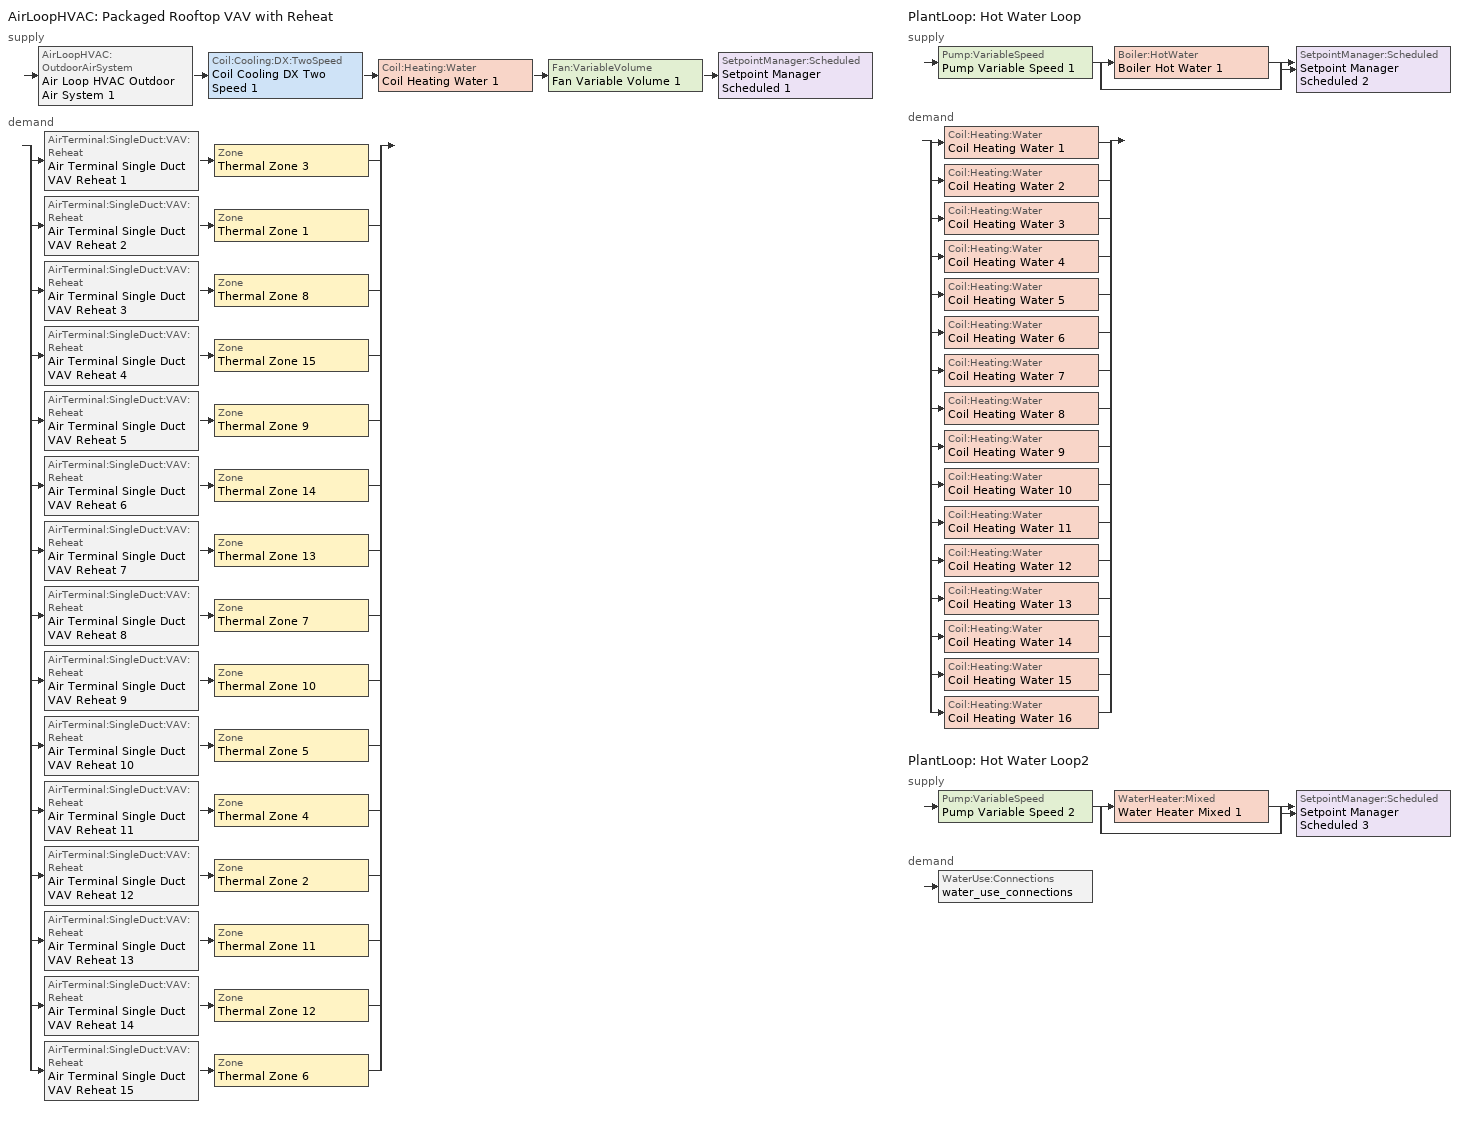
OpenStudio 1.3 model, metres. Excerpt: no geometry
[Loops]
AirLoopHVAC 'Packaged Rooftop VAV with Reheat'
 supply: AirLoopHVAC:OutdoorAirSystem 'Air Loop HVAC Outdoor Air System 1' > Coil:Cooling:DX:TwoSpeed 'Coil Cooling DX Two Speed 1' > Coil:Heating:Water 'Coil Heating Water 1' > Fan:VariableVolume 'Fan Variable Volume 1' > SetpointManager:Scheduled 'Setpoint Manager Scheduled 1'
 demand: split
  | AirTerminal:SingleDuct:VAV:Reheat 'Air Terminal Single Duct VAV Reheat 1' > Zone 'Thermal Zone 3'
  | AirTerminal:SingleDuct:VAV:Reheat 'Air Terminal Single Duct VAV Reheat 2' > Zone 'Thermal Zone 1'
  | AirTerminal:SingleDuct:VAV:Reheat 'Air Terminal Single Duct VAV Reheat 3' > Zone 'Thermal Zone 8'
  | AirTerminal:SingleDuct:VAV:Reheat 'Air Terminal Single Duct VAV Reheat 4' > Zone 'Thermal Zone 15'
  | AirTerminal:SingleDuct:VAV:Reheat 'Air Terminal Single Duct VAV Reheat 5' > Zone 'Thermal Zone 9'
  | AirTerminal:SingleDuct:VAV:Reheat 'Air Terminal Single Duct VAV Reheat 6' > Zone 'Thermal Zone 14'
  | AirTerminal:SingleDuct:VAV:Reheat 'Air Terminal Single Duct VAV Reheat 7' > Zone 'Thermal Zone 13'
  | AirTerminal:SingleDuct:VAV:Reheat 'Air Terminal Single Duct VAV Reheat 8' > Zone 'Thermal Zone 7'
  | AirTerminal:SingleDuct:VAV:Reheat 'Air Terminal Single Duct VAV Reheat 9' > Zone 'Thermal Zone 10'
  | AirTerminal:SingleDuct:VAV:Reheat 'Air Terminal Single Duct VAV Reheat 10' > Zone 'Thermal Zone 5'
  | AirTerminal:SingleDuct:VAV:Reheat 'Air Terminal Single Duct VAV Reheat 11' > Zone 'Thermal Zone 4'
  | AirTerminal:SingleDuct:VAV:Reheat 'Air Terminal Single Duct VAV Reheat 12' > Zone 'Thermal Zone 2'
  | AirTerminal:SingleDuct:VAV:Reheat 'Air Terminal Single Duct VAV Reheat 13' > Zone 'Thermal Zone 11'
  | AirTerminal:SingleDuct:VAV:Reheat 'Air Terminal Single Duct VAV Reheat 14' > Zone 'Thermal Zone 12'
  | AirTerminal:SingleDuct:VAV:Reheat 'Air Terminal Single Duct VAV Reheat 15' > Zone 'Thermal Zone 6'
PlantLoop 'Hot Water Loop'
 supply: Pump:VariableSpeed 'Pump Variable Speed 1' > split
  | Boiler:HotWater 'Boiler Hot Water 1'
  | bypass
  join > SetpointManager:Scheduled 'Setpoint Manager Scheduled 2'
 demand: split
  | Coil:Heating:Water 'Coil Heating Water 1'
  | Coil:Heating:Water 'Coil Heating Water 2'
  | Coil:Heating:Water 'Coil Heating Water 3'
  | Coil:Heating:Water 'Coil Heating Water 4'
  | Coil:Heating:Water 'Coil Heating Water 5'
  | Coil:Heating:Water 'Coil Heating Water 6'
  | Coil:Heating:Water 'Coil Heating Water 7'
  | Coil:Heating:Water 'Coil Heating Water 8'
  | Coil:Heating:Water 'Coil Heating Water 9'
  | Coil:Heating:Water 'Coil Heating Water 10'
  | Coil:Heating:Water 'Coil Heating Water 11'
  | Coil:Heating:Water 'Coil Heating Water 12'
  | Coil:Heating:Water 'Coil Heating Water 13'
  | Coil:Heating:Water 'Coil Heating Water 14'
  | Coil:Heating:Water 'Coil Heating Water 15'
  | Coil:Heating:Water 'Coil Heating Water 16'
PlantLoop 'Hot Water Loop2'
 supply: Pump:VariableSpeed 'Pump Variable Speed 2' > split
  | WaterHeater:Mixed 'Water Heater Mixed 1'
  | bypass
  join > SetpointManager:Scheduled 'Setpoint Manager Scheduled 3'
 demand: WaterUse:Connections 'water_use_connections'
[Sizing:Zone] Zone Cooling Design Supply Air Temperature {C}=14; Zone Heating Design Supply Air Temperature {C}=40; Zone Cooling Design Supply Air Humidity Ratio {kg-H2O/kg-air}=0.0085; Zone Heating Design Supply Air Humidity Ratio {kg-H2O/kg-air}=0.008; Cooling Design Air Flow Method=DesignDay; Heating Design Air Flow Method=DesignDay
Thermal Zone 1; Thermal Zone 2; Thermal Zone 3; Thermal Zone 4; Thermal Zone 5; Thermal Zone 6; Thermal Zone 7; Thermal Zone 8; Thermal Zone 9; Thermal Zone 10; Thermal Zone 11; Thermal Zone 12; Thermal Zone 13; Thermal Zone 14; Thermal Zone 15
[Zone equipment]
Thermal Zone 1: Air Terminal Single Duct VAV Reheat 2
Thermal Zone 2: Air Terminal Single Duct VAV Reheat 12
Thermal Zone 3: Air Terminal Single Duct VAV Reheat 1
Thermal Zone 4: Air Terminal Single Duct VAV Reheat 11
Thermal Zone 5: Air Terminal Single Duct VAV Reheat 10
Thermal Zone 6: Air Terminal Single Duct VAV Reheat 15
Thermal Zone 7: Air Terminal Single Duct VAV Reheat 8
Thermal Zone 8: Air Terminal Single Duct VAV Reheat 3
Thermal Zone 9: Air Terminal Single Duct VAV Reheat 5
Thermal Zone 10: Air Terminal Single Duct VAV Reheat 9
Thermal Zone 11: Air Terminal Single Duct VAV Reheat 13
Thermal Zone 12: Air Terminal Single Duct VAV Reheat 14
Thermal Zone 13: Air Terminal Single Duct VAV Reheat 7
Thermal Zone 14: Air Terminal Single Duct VAV Reheat 6
Thermal Zone 15: Air Terminal Single Duct VAV Reheat 4
[AirLoopHVAC]
Packaged Rooftop VAV with Reheat: Design Supply Air Flow Rate {m3/s}=AutoSize
[Sizing:System]
Packaged Rooftop VAV with Reheat: Type of Load to Size On=Sensible; Design Outdoor Air Flow Rate {m3/s}=Autosize; Minimum System Air Flow Ratio=0.3; Preheat Design Temperature {C}=7; Preheat Design Humidity Ratio {kg-H2O/kg-Air}=0.008; Precool Design Temperature {C}=12.8; Precool Design Humidity Ratio {kg-H2O/kg-Air}=0.008; Central Cooling Design Supply Air Temperature {C}=12.8; Central Heating Design Supply Air Temperature {C}=12.8; Sizing Option=NonCoincident; 100% Outdoor Air in Cooling=Yes; 100% Outdoor Air in Heating=Yes; Central Cooling Design Supply Air Humidity Ratio {kg-H2O/kg-Air}=0.0085; Central Heating Design Supply Air Humidity Ratio {kg-H2O/kg-Air}=0.008; Cooling Design Air Flow Method=DesignDay; Cooling Design Air Flow Rate {m3/s}=0; Heating Design Air Flow Method=DesignDay; Heating Design Air Flow Rate {m3/s}=0; System Outdoor Air Method=ZoneSum
[Fan:VariableVolume]
Fan Variable Volume 1: Availability Schedule=Always On Discrete; Fan Efficiency=0.5; Pressure Rise {Pa}=500; Maximum Flow Rate {m3/s}=Autosize; Fan Power Minimum Flow Rate Input Method=FixedFlowRate; Fan Power Minimum Flow Fraction=0; Fan Power Minimum Air Flow Rate {m3/s}=0; Motor Efficiency=0.93; Motor In Airstream Fraction=1; Fan Power Coefficient 1=0.0407599; Fan Power Coefficient 2=0.088045; Fan Power Coefficient 3=-0.0729261; Fan Power Coefficient 4=0.94374; Fan Power Coefficient 5=0
[Coil:Heating:Water] Availability Schedule=Always On Discrete
Coil Heating Water 1; Coil Heating Water 2; Coil Heating Water 3; Coil Heating Water 4; Coil Heating Water 5; Coil Heating Water 6; Coil Heating Water 7; Coil Heating Water 8; Coil Heating Water 9; Coil Heating Water 10; Coil Heating Water 11; Coil Heating Water 12; Coil Heating Water 13; Coil Heating Water 14; Coil Heating Water 15; Coil Heating Water 16
[Coil:Cooling:DX:TwoSpeed]
Coil Cooling DX Two Speed 1: Availability Schedule=Always On Discrete; Rated High Speed Total Cooling Capacity {W}=Autosize; Rated High Speed Sensible Heat Ratio=Autosize; Rated High Speed COP {W/W}=5.5; Rated High Speed Air Flow Rate {m3/s}=Autosize; Total Cooling Capacity Function of Temperature Curve=Curve Biquadratic 1; Total Cooling Capacity Function of Flow Fraction Curve=Curve Quadratic 1; Energy Input Ratio Function of Temperature Curve=Curve Biquadratic 2; Energy Input Ratio Function of Flow Fraction Curve=Curve Quadratic 2; Part Load Fraction Correlation Curve=Curve Quadratic 3; Rated Low Speed Total Cooling Capacity {W}=Autosize; Rated Low Speed Sensible Heat Ratio=0.69; Rated Low Speed COP {W/W}=6.6; Low Speed Total Cooling Capacity Function of Temperature Curve=Curve Biquadratic 3; Low Speed Energy Input Ratio Function of Temperature Curve=Curve Biquadratic 4; Condenser Type=AirCooled; High Speed Evaporative Condenser Effectiveness=0; High Speed Evaporative Condenser Air Flow Rate {m3/s}=Autosize; High Speed Evaporative Condenser Pump Rated Power Consumption {W}=Autosize; Low Speed Evaporative Condenser Effectiveness=0; Low Speed Evaporative Condenser Air Flow Rate {m3/s}=Autosize; Low Speed Evaporative Condenser Pump Rated Power Consumption {W}=Autosize; Basin Heater Capacity {W/K}=10; Basin Heater Setpoint Temperature {C}=2
[SetpointManager:Scheduled] Control Variable=Temperature
Name | Schedule
Setpoint Manager Scheduled 1 | Deck_Temperature
Setpoint Manager Scheduled 2 | Hot_Water_Temperature
Setpoint Manager Scheduled 3 | Hot Water Sch
[Controller:OutdoorAir]
Controller Outdoor Air 1: Minimum Outdoor Air Flow Rate {m3/s}=Autosize; Maximum Outdoor Air Flow Rate {m3/s}=Autosize; Economizer Control Type=FixedDryBulb; Economizer Control Action Type=ModulateFlow; Economizer Maximum Limit Dry-Bulb Temperature {C}=30; Economizer Maximum Limit Enthalpy {J/kg}=64000; Economizer Minimum Limit Dry-Bulb Temperature {C}=-100; Lockout Type=NoLockout; Minimum Limit Type=FixedMinimum; Controller Mechanical Ventilation=Controller Mechanical Ventilation 1; High Humidity Control=No; Heat Recovery Bypass Control Type=BypassWhenOAFlowGreaterThanMinimum
[Controller:MechanicalVentilation]
Controller Mechanical Ventilation 1: Availability Schedule=Always On Discrete; System Outdoor Air Method=ZoneSum
[AirLoopHVAC:OutdoorAirSystem]
Air Loop HVAC Outdoor Air System 1: Controller=Controller Outdoor Air 1
[PlantLoop] Plant Loop Volume {m3}=Autocalculate
Name | Fluid Type
Hot Water Loop | Water
Hot Water Loop2
[Sizing:Plant] Loop Type=Heating; Design Loop Exit Temperature {C}=82; Loop Design Temperature Difference {deltaC}=11
Hot Water Loop; Hot Water Loop2
[Pump:VariableSpeed] Pump Control Type=Intermittent
Pump Variable Speed 1; Pump Variable Speed 2
[Boiler:HotWater]
Boiler Hot Water 1: Fuel Type=NaturalGas; Nominal Thermal Efficiency=0.66; Efficiency Curve Temperature Evaluation Variable=LeavingBoiler; Normalized Boiler Efficiency Curve=Boiler Efficiency; Water Outlet Upper Temperature Limit {C}=99; Boiler Flow Mode=ConstantFlow; Parasitic Electric Load {W}=0; Sizing Factor=1
[AirTerminal:SingleDuct:VAV:Reheat] Availability Schedule=Always On Discrete; Maximum Air Flow Rate {m3/s}=Autocalculate; Zone Minimum Air Flow Input Method=Constant; Constant Minimum Air Flow Fraction=0.3; Fixed Minimum Air Flow Rate {m3/s}=0; Maximum Hot Water or Steam Flow Rate {m3/s}=Autocalculate; Minimum Hot Water or Steam Flow Rate {m3/s}=0; Convergence Tolerance=0.001; Damper Heating Action=Normal; Maximum Flow per Zone Floor Area During Reheat {m3/s-m2}=Autocalculate; Maximum Flow Fraction During Reheat=Autocalculate; Maximum Reheat Air Temperature {C}=35
Name | Reheat Coil
Air Terminal Single Duct VAV Reheat 1 | Coil Heating Water 2
Air Terminal Single Duct VAV Reheat 2 | Coil Heating Water 3
Air Terminal Single Duct VAV Reheat 3 | Coil Heating Water 4
Air Terminal Single Duct VAV Reheat 4 | Coil Heating Water 5
Air Terminal Single Duct VAV Reheat 5 | Coil Heating Water 6
Air Terminal Single Duct VAV Reheat 6 | Coil Heating Water 7
Air Terminal Single Duct VAV Reheat 7 | Coil Heating Water 8
Air Terminal Single Duct VAV Reheat 8 | Coil Heating Water 9
Air Terminal Single Duct VAV Reheat 9 | Coil Heating Water 10
Air Terminal Single Duct VAV Reheat 10 | Coil Heating Water 11
Air Terminal Single Duct VAV Reheat 11 | Coil Heating Water 12
Air Terminal Single Duct VAV Reheat 12 | Coil Heating Water 13
Air Terminal Single Duct VAV Reheat 13 | Coil Heating Water 14
Air Terminal Single Duct VAV Reheat 14 | Coil Heating Water 15
Air Terminal Single Duct VAV Reheat 15 | Coil Heating Water 16
[WaterUse:Connections]
water_use_connections: Water Use Equipment Name 1=water_use_equipment
[WaterUse:Equipment:Definition]
water_use_definition: Peak Flow Rate {m3/s}=2e-006
[WaterUse:Equipment]
water_use_equipment: Water Use Equipment Definition=water_use_definition
[WaterHeater:Mixed]
Water Heater Mixed 1: Tank Volume {m3}=0.757; Setpoint Temperature Schedule=Hot Water Sch; Deadband Temperature Difference {deltaC}=2; Maximum Temperature Limit {C}=82.22; Heater Control Type=Cycle; Heater Maximum Capacity {W}=845000; Heater Fuel Type=NaturalGas; Heater Thermal Efficiency=0.8; Off Cycle Parasitic Fuel Consumption Rate {W}=20; Off Cycle Parasitic Fuel Type=NaturalGas; Off Cycle Parasitic Heat Fraction to Tank=0.8; On Cycle Parasitic Fuel Type=NaturalGas; Ambient Temperature Indicator=Schedule; Ambient Temperature Schedule=Water Heater Ambient Temperature; Off Cycle Loss Coefficient to Ambient Temperature {W/K}=6; On Cycle Loss Coefficient to Ambient Temperature {W/K}=6; Use Side Effectiveness=1; Source Side Effectiveness=1; Use Side Design Flow Rate {m3/s}=autosize; Source Side Design Flow Rate {m3/s}=autosize; Indirect Water Heating Recovery Time {hr}=1.5
[Schedule:Constant]
Always On Discrete: Value=1
[Schedule:Ruleset]
Name | Default Day Schedule | Summer Design Day Schedule | Winter Design Day Schedule
Deck_Temperature | Deck_Temperature_Default | Deck_Temperature_Summer_Design_Day | Deck_Temperature_Winter_Design_Day
Hot_Water_Temperature | Hot_Water_Temperature_Default | Hot_Water_Temperature_Summer_Design_Day | Hot_Water_Temperature_Winter_Design_Day
Hot Water Sch | Hot Water Sch Default
Water Heater Ambient Temperature | Water Heater Ambient Temperature Sch Default
[Schedule:Day]
Deck_Temperature_Default; Deck_Temperature_Summer_Design_Day; Deck_Temperature_Winter_Design_Day: 24, 0, 12.8
Hot_Water_Temperature_Default; Hot_Water_Temperature_Summer_Design_Day; Hot_Water_Temperature_Winter_Design_Day: 24, 0, 67
Hot Water Sch Default: 24, 0, 80
Water Heater Ambient Temperature Sch Default: 24, 0, 22
[Curve:Biquadratic]
Name | Coefficient1 Constant | Coefficient2 x | Coefficient3 x**2 | Coefficient4 y | Coefficient5 y**2 | Coefficient6 x*y | Minimum Value of x {BasedOnField A2} | Maximum Value of x {BasedOnField A2} | Minimum Value of y {BasedOnField A3} | Maximum Value of y {BasedOnField A3} | Input Unit Type for X | Input Unit Type for Y | Output Unit Type
Curve Biquadratic 1; Curve Biquadratic 3 | 0.42415 | 0.04426 | -0.00042 | 0.00333 | -8e-005 | -0.00021 | 17 | 22 | 13 | 46
Curve Biquadratic 2; Curve Biquadratic 4 | 1.23649 | -0.02431 | 0.00057 | -0.01434 | 0.00063 | -0.00038 | 17 | 22 | 13 | 46
Boiler Efficiency | 1 | 0 | 0 | 0 | 0 | 0 | 0 | 1 | 0 | 1 | Dimensionless | Dimensionless | Dimensionless
[Curve:Quadratic]
Name | Coefficient1 Constant | Coefficient2 x | Coefficient3 x**2 | Minimum Value of x {BasedOnField A2} | Maximum Value of x {BasedOnField A2}
Curve Quadratic 1 | 0.77136 | 0.34053 | -0.11088 | 0.75918 | 1.13877
Curve Quadratic 2 | 1.2055 | -0.32953 | 0.12308 | 0.75918 | 1.13877
Curve Quadratic 3 | 0.771 | 0.229 | 0 | 0 | 1
